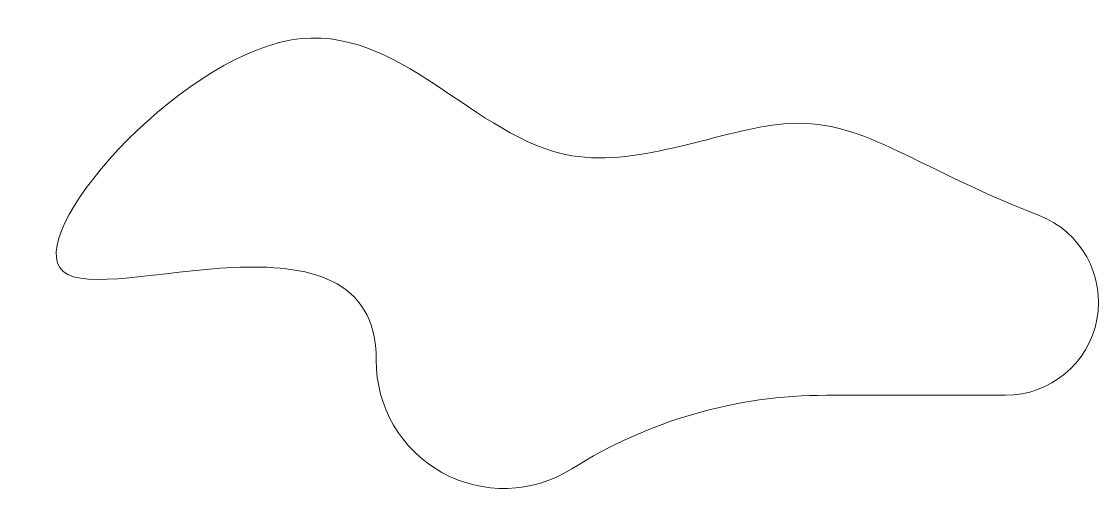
# Model space of a CAD drawing. Header units: inches. Extents: x -7.7 to 2.6, y -0.9 to 3.6.
import ezdxf

# ---------------------------------------------------------------- set-up
doc = ezdxf.new("R2010")
doc.units = ezdxf.units.IN
doc.header["$MEASUREMENT"] = 0

msp = doc.modelspace()

# ---------------------------------------------------------------- linework, layer by layer
at = {"color": 144, "linetype": 'Continuous', "lineweight": 18}
msp.add_line((0, 0), (1.719, 0), dxfattribs=at)
for centre, radius, start, end in [((1.719, 0.893), 0.893, 270, 68.7421), ((-3.096, 0.331), 1.225, 179.689, 302.2066), ((0, -4.584), 4.584, 90, 122.2066)]:
    msp.add_arc(centre, radius, start, end, dxfattribs=at)
msp.add_open_spline([(2.042, 1.725), (0.771, 2.22), (-0.009, 3.02), (-2.882, 1.663), (-4.863, 4.791), (-8.502, 0.651), (-5.667, 1.38), (-4.317, 1.135), (-4.321, 0.338)], degree=3, knots=[0, 0, 0, 0, 0.186495, 0.33387, 0.542397, 0.765847, 0.883134, 1, 1, 1, 1], dxfattribs=at)

doc.saveas('drawing.dxf')
